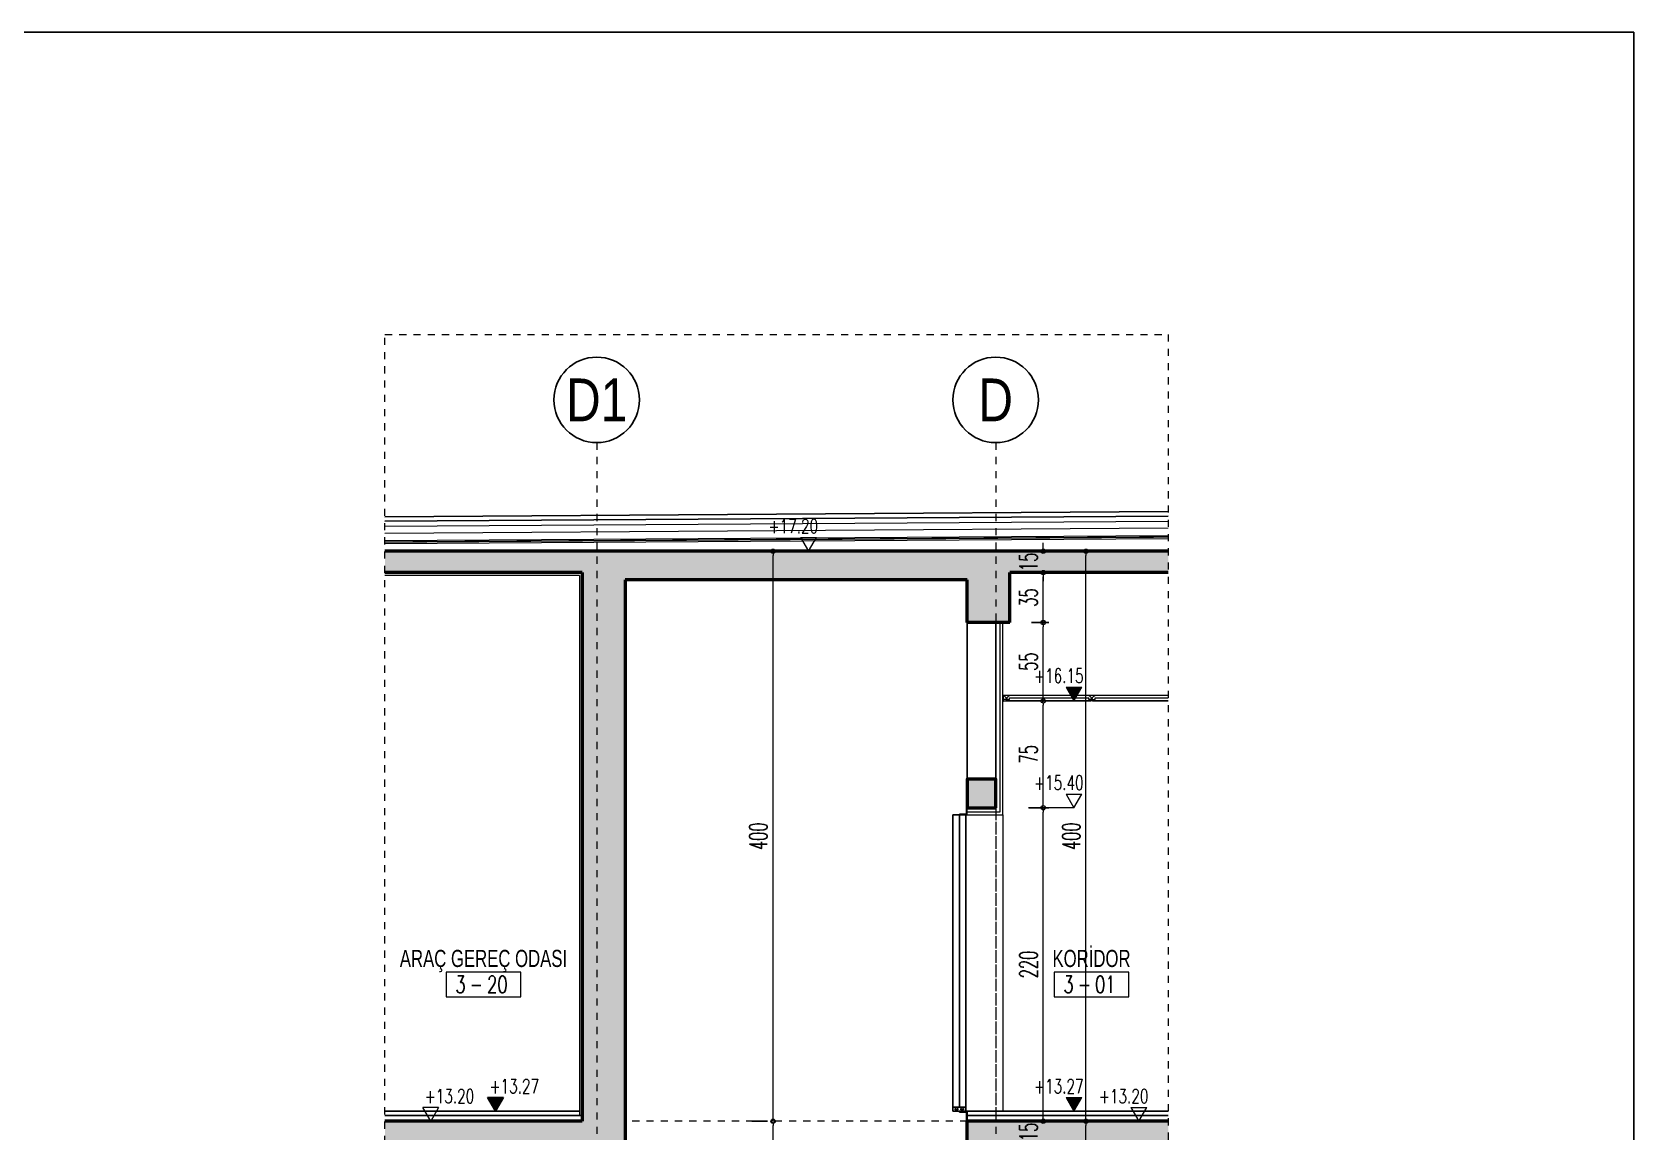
# Model space of a CAD drawing. Extents: x -398 to -185, y 174 to 233.
# Drawn here: x -207.1 to -184.62, y 217.47 to 232.91 of the extents above; entities that cross this region are included whole.
import ezdxf
from ezdxf.enums import TextEntityAlignment as Align

# ---------------------------------------------------------------- set-up
doc = ezdxf.new("R2010")
doc.units = 0
doc.header["$LTSCALE"] = 0.05
for name, pattern in [('CENTER', [50.8, 31.75, -6.35, 6.35, -6.35]), ('HIDDEN', [0.375, 0.25, -0.125]), ('HIDDEN2', [0.1875, 0.125, -0.0625])]:
    doc.linetypes.add(name, pattern=pattern)
doc.layers.get('0').update_dxf_attribs({"linetype": 'CONTINUOUS'})
doc.layers.get('DEFPOINTS').update_dxf_attribs({"linetype": 'CONTINUOUS'})
for name, color, linetype, lineweight in [('40-40-kt-kst', 214, 'CONTINUOUS', 9), ('A-AXIS', 251, 'CENTER', 18), ('A-DIM IN VER', 192, 'CONTINUOUS', 13), ('A-Door', 2, 'CONTINUOUS', 25), ('A-ELEVATION-4', 115, 'CONTINUOUS', 13), ('A-ELEVATION-50', 49, 'CONTINUOUS', 5), ('A-FRAME2', 3, 'CONTINUOUS', 15), ('A-HATCH', 11, 'CONTINUOUS', 15), ('A-HIDDEN', 8, 'HIDDEN', 15), ('A-LEVEL', 2, 'CONTINUOUS', 13), ('A-PLASTER', 31, 'CONTINUOUS', 13), ('A-ROOMTAG', 3, 'CONTINUOUS', 25), ('A-TEXT AXIS', 60, 'CONTINUOUS', 25), ('asma', 226, 'CONTINUOUS', 25), ('BYLAYER 0.35', 7, 'CONTINUOUS', 5), ('DİLATASYON', 11, 'HIDDEN2', 13), ('GOR', 3, 'CONTINUOUS', 20), ('isi yalitimi', 151, 'BATTING', 5), ('S-CONCRETE', 6, 'CONTINUOUS', 50)]:
    doc.layers.add(name, color=color, linetype=linetype, lineweight=lineweight)
for name, color, linetype in [('A-MARBLE', 23, 'CONTINUOUS'), ('DUVAR', 7, 'CONTINUOUS'), ('HATCH', 7, 'CONTINUOUS')]:
    doc.layers.add(name, color=color, linetype=linetype)
doc.styles.add('S', font='romans.shx', dxfattribs={"width": 0.6, "height": 12.5})
doc.styles.add('TEXT 1 romans', font='romans.shx', dxfattribs={"width": 0.7})
doc.styles.add('TEXT 2 helv', font='helv.shx', dxfattribs={"width": 0.8})
doc.styles.add('TEXT 3 arial', font='arial.ttf', dxfattribs={"width": 0.8})
doc.linetypes.add('BATTING', pattern='A,0.00254,-2.54,[134,ltypeshp.shx,S=2.54,R=0,X=-2.54,Y=0],-5.08,[134,ltypeshp.shx,S=2.54,R=180,X=2.54,Y=0],-2.54', length=10.16254)
doc.dimstyles.new('1-50', dxfattribs={"dimtxt": 12.5, "dimasz": 3, "dimexe": 4, "dimexo": 15, "dimgap": 4, "dimtad": 1, "dimdec": 1, "dimdsep": 46, "dimtxsty": 'S', "dimblk": 'ORIGIN2', "dimcen": -25, "dimdle": 1.25, "dimclrd": 256, "dimclre": 256, "dimclrt": 2, "dimadec": 0, "dimazin": 0, "dimtfac": 2.5, "dimtdec": 1, "dimtix": 1, "dimtofl": 0, "dimtmove": 2, "dimatfit": 3, "dimldrblk": 'ORIGIN2', "dimfxl": 17.5, "dimfxlon": 1, "dimtolj": 1, "dimlwd": -1, "dimarcsym": 0})

# ---------------------------------------------------------------- blocks, each defined once
blk = doc.blocks.new('_Origin2')
blk.add_line((-0.5, 0), (-1, 0))
for radius in [0.5, 0.25]:
    blk.add_circle((0, 0), radius)
blk = doc.blocks.new('*D58')
at = {"layer": 'A-DIM IN VER', "lineweight": -2, "transparency": 16777216}
for p, q in [((-292.2, 2365.2), (-281.2, 2365.2)), ((-292.2, 1965.2), (-281.2, 1965.2))]:
    blk.add_line(p, q, dxfattribs=at)
at = {"layer": 'A-DIM IN VER', "transparency": 16777216}
blk.add_line((-277.2, 1968.2), (-277.2, 2362.2), dxfattribs=at)
at = {"layer": 'DEFPOINTS', "color": 0, "transparency": 16777216}
for p in [(-277.2, 2365.2), (-277.2, 2365.2), (-277.2, 1965.2)]:
    blk.add_point(p, dxfattribs=at)
at = {"layer": 'A-DIM IN VER', "transparency": 16777216, "xscale": 3, "yscale": 3, "zscale": 3}
for p, rotation in [((-277.2, 2365.2), 90), ((-277.2, 1965.2), 270)]:
    blk.add_blockref('_Origin2', p, dxfattribs=dict(at, rotation=rotation))
at = {"layer": 'A-DIM IN VER', "color": 2, "ltscale": 0.5, "transparency": 16777216, "insert": (-287.5, 2165.2), "char_height": 12.5, "attachment_point": 5, "rotation": 90, "style": 'S'}
blk.add_mtext('\\A1;400', dxfattribs=at)
blk = doc.blocks.new('*D59')
at = {"layer": 'A-DIM IN VER', "lineweight": -2, "transparency": 16777216}
for p, q in [((-292.2, 1965.2), (-281.2, 1965.2)), ((-292.2, 1565.2), (-281.2, 1565.2))]:
    blk.add_line(p, q, dxfattribs=at)
at = {"layer": 'A-DIM IN VER', "transparency": 16777216}
blk.add_line((-277.2, 1568.2), (-277.2, 1962.2), dxfattribs=at)
at = {"layer": 'DEFPOINTS', "color": 0, "transparency": 16777216}
for p in [(-277.2, 1965.2), (-277.2, 1965.2), (-277.2, 1565.2)]:
    blk.add_point(p, dxfattribs=at)
at = {"layer": 'A-DIM IN VER', "transparency": 16777216, "xscale": 3, "yscale": 3, "zscale": 3}
for p, rotation in [((-277.2, 1965.2), 90), ((-277.2, 1565.2), 270)]:
    blk.add_blockref('_Origin2', p, dxfattribs=dict(at, rotation=rotation))
at = {"layer": 'A-DIM IN VER', "color": 2, "ltscale": 0.5, "transparency": 16777216, "insert": (-287.5, 1765.2), "char_height": 12.5, "attachment_point": 5, "rotation": 90, "style": 'S'}
blk.add_mtext('\\A1;400', dxfattribs=at)
blk = doc.blocks.new('*D79')
at = {"layer": 'A-DIM IN VER', "lineweight": -2, "transparency": 16777216}
for p, q in [((-67.7, 2365.2), (-53.7, 2365.2)), ((-67.7, 1965.2), (-53.7, 1965.2))]:
    blk.add_line(p, q, dxfattribs=at)
at = {"layer": 'A-DIM IN VER', "transparency": 16777216}
blk.add_line((-57.7, 1968.2), (-57.7, 2362.2), dxfattribs=at)
at = {"layer": 'DEFPOINTS', "color": 0, "transparency": 16777216}
for p in [(-141, 2365.2), (-57.7, 2365.2), (-141, 1965.2)]:
    blk.add_point(p, dxfattribs=at)
at = {"layer": 'A-DIM IN VER', "transparency": 16777216, "xscale": 3, "yscale": 3, "zscale": 3}
for p, rotation in [((-57.7, 2365.2), 90), ((-57.7, 1965.2), 270)]:
    blk.add_blockref('_Origin2', p, dxfattribs=dict(at, rotation=rotation))
at = {"layer": 'A-DIM IN VER', "color": 2, "ltscale": 0.5, "transparency": 16777216, "insert": (-68, 2165.2), "char_height": 12.5, "attachment_point": 5, "rotation": 90, "style": 'S'}
blk.add_mtext('\\A1;400', dxfattribs=at)
blk = doc.blocks.new('*D80')
at = {"layer": 'A-DIM IN VER', "lineweight": -2, "transparency": 16777216}
for p, q in [((-67.7, 1965.2), (-53.7, 1965.2)), ((-67.7, 1565.2), (-53.7, 1565.2))]:
    blk.add_line(p, q, dxfattribs=at)
at = {"layer": 'A-DIM IN VER', "transparency": 16777216}
blk.add_line((-57.7, 1568.2), (-57.7, 1962.2), dxfattribs=at)
at = {"layer": 'DEFPOINTS', "color": 0, "transparency": 16777216}
for p in [(-141, 1965.2), (-57.7, 1965.2), (-141, 1565.2)]:
    blk.add_point(p, dxfattribs=at)
at = {"layer": 'A-DIM IN VER', "transparency": 16777216, "xscale": 3, "yscale": 3, "zscale": 3}
for p, rotation in [((-57.7, 1965.2), 90), ((-57.7, 1565.2), 270)]:
    blk.add_blockref('_Origin2', p, dxfattribs=dict(at, rotation=rotation))
at = {"layer": 'A-DIM IN VER', "color": 2, "ltscale": 0.5, "transparency": 16777216, "insert": (-68, 1765.2), "char_height": 12.5, "attachment_point": 5, "rotation": 90, "style": 'S'}
blk.add_mtext('\\A1;400', dxfattribs=at)
blk = doc.blocks.new('*D84')
at = {"layer": 'A-DIM IN VER', "lineweight": -2, "transparency": 16777216}
for p, q in [((-96, 2365.2), (-83.7, 2365.2)), ((-96, 2350.2), (-83.7, 2350.2))]:
    blk.add_line(p, q, dxfattribs=at)
at = {"layer": 'A-DIM IN VER', "transparency": 16777216}
for p, q in [((-87.7, 2368.2), (-87.7, 2371.2)), ((-87.7, 2347.2), (-87.7, 2344.2))]:
    blk.add_line(p, q, dxfattribs=at)
at = {"layer": 'DEFPOINTS', "color": 0, "transparency": 16777216}
for p in [(-111, 2365.2), (-87.7, 2365.2), (-111, 2350.2)]:
    blk.add_point(p, dxfattribs=at)
at = {"layer": 'A-DIM IN VER', "transparency": 16777216, "xscale": 3, "yscale": 3, "zscale": 3}
for p, rotation in [((-87.7, 2365.2), 270), ((-87.7, 2350.2), 90)]:
    blk.add_blockref('_Origin2', p, dxfattribs=dict(at, rotation=rotation))
at = {"layer": 'A-DIM IN VER', "color": 2, "ltscale": 0.5, "transparency": 16777216, "insert": (-98, 2357.7), "char_height": 12.5, "attachment_point": 5, "rotation": 90, "style": 'S'}
blk.add_mtext('\\A1;15', dxfattribs=at)
blk = doc.blocks.new('*D85')
at = {"layer": 'A-DIM IN VER', "lineweight": -2, "transparency": 16777216}
for p, q in [((-96, 2350.2), (-83.7, 2350.2)), ((-96, 2315.2), (-83.7, 2315.2))]:
    blk.add_line(p, q, dxfattribs=at)
at = {"layer": 'A-DIM IN VER', "transparency": 16777216}
blk.add_line((-87.7, 2318.2), (-87.7, 2347.2), dxfattribs=at)
at = {"layer": 'DEFPOINTS', "color": 0, "transparency": 16777216}
for p in [(-111, 2350.2), (-87.7, 2350.2), (-111, 2315.2)]:
    blk.add_point(p, dxfattribs=at)
at = {"layer": 'A-DIM IN VER', "transparency": 16777216, "xscale": 3, "yscale": 3, "zscale": 3}
for p, rotation in [((-87.7, 2350.2), 90), ((-87.7, 2315.2), 270)]:
    blk.add_blockref('_Origin2', p, dxfattribs=dict(at, rotation=rotation))
at = {"layer": 'A-DIM IN VER', "color": 2, "ltscale": 0.5, "transparency": 16777216, "insert": (-98, 2332.7), "char_height": 12.5, "attachment_point": 5, "rotation": 90, "style": 'S'}
blk.add_mtext('\\A1;35', dxfattribs=at)
blk = doc.blocks.new('*D86')
at = {"layer": 'A-DIM IN VER', "lineweight": -2, "transparency": 16777216}
for p, q in [((-96, 2315.2), (-83.7, 2315.2)), ((-97.7, 2260.2), (-83.7, 2260.2))]:
    blk.add_line(p, q, dxfattribs=at)
at = {"layer": 'A-DIM IN VER', "transparency": 16777216}
blk.add_line((-87.7, 2263.2), (-87.7, 2312.2), dxfattribs=at)
at = {"layer": 'DEFPOINTS', "color": 0, "transparency": 16777216}
for p in [(-111, 2315.2), (-87.7, 2315.2), (-113, 2260.2)]:
    blk.add_point(p, dxfattribs=at)
at = {"layer": 'A-DIM IN VER', "transparency": 16777216, "xscale": 3, "yscale": 3, "zscale": 3}
for p, rotation in [((-87.7, 2315.2), 90), ((-87.7, 2260.2), 270)]:
    blk.add_blockref('_Origin2', p, dxfattribs=dict(at, rotation=rotation))
at = {"layer": 'A-DIM IN VER', "color": 2, "ltscale": 0.5, "transparency": 16777216, "insert": (-98, 2287.7), "char_height": 12.5, "attachment_point": 5, "rotation": 90, "style": 'S'}
blk.add_mtext('\\A1;55', dxfattribs=at)
blk = doc.blocks.new('*D87')
at = {"layer": 'A-DIM IN VER', "lineweight": -2, "transparency": 16777216}
for p, q in [((-97.7, 2260.2), (-83.7, 2260.2)), ((-97.7, 2185.2), (-83.7, 2185.2))]:
    blk.add_line(p, q, dxfattribs=at)
at = {"layer": 'A-DIM IN VER', "transparency": 16777216}
blk.add_line((-87.7, 2188.2), (-87.7, 2257.2), dxfattribs=at)
at = {"layer": 'DEFPOINTS', "color": 0, "transparency": 16777216}
for p in [(-113, 2260.2), (-87.7, 2260.2), (-131, 2185.2)]:
    blk.add_point(p, dxfattribs=at)
at = {"layer": 'A-DIM IN VER', "transparency": 16777216, "xscale": 3, "yscale": 3, "zscale": 3}
for p, rotation in [((-87.7, 2260.2), 90), ((-87.7, 2185.2), 270)]:
    blk.add_blockref('_Origin2', p, dxfattribs=dict(at, rotation=rotation))
at = {"layer": 'A-DIM IN VER', "color": 2, "ltscale": 0.5, "transparency": 16777216, "insert": (-98, 2222.7), "char_height": 12.5, "attachment_point": 5, "rotation": 90, "style": 'S'}
blk.add_mtext('\\A1;75', dxfattribs=at)
blk = doc.blocks.new('*D88')
at = {"layer": 'A-DIM IN VER', "lineweight": -2, "transparency": 16777216}
for p, q in [((-97.7, 2185.2), (-83.7, 2185.2)), ((-96, 1965.2), (-83.7, 1965.2))]:
    blk.add_line(p, q, dxfattribs=at)
at = {"layer": 'A-DIM IN VER', "transparency": 16777216}
blk.add_line((-87.7, 1968.2), (-87.7, 2182.2), dxfattribs=at)
at = {"layer": 'DEFPOINTS', "color": 0, "transparency": 16777216}
for p in [(-131, 2185.2), (-87.7, 2185.2), (-111, 1965.2)]:
    blk.add_point(p, dxfattribs=at)
at = {"layer": 'A-DIM IN VER', "transparency": 16777216, "xscale": 3, "yscale": 3, "zscale": 3}
for p, rotation in [((-87.7, 2185.2), 90), ((-87.7, 1965.2), 270)]:
    blk.add_blockref('_Origin2', p, dxfattribs=dict(at, rotation=rotation))
at = {"layer": 'A-DIM IN VER', "color": 2, "ltscale": 0.5, "transparency": 16777216, "insert": (-98, 2075.2), "char_height": 12.5, "attachment_point": 5, "rotation": 90, "style": 'S'}
blk.add_mtext('\\A1;220', dxfattribs=at)
blk = doc.blocks.new('*D89')
at = {"layer": 'A-DIM IN VER', "transparency": 16777216}
for p, q in [((-87.7, 1968.2), (-87.7, 1971.2)), ((-87.7, 1947.2), (-87.7, 1944.2))]:
    blk.add_line(p, q, dxfattribs=at)
at = {"layer": 'A-DIM IN VER', "lineweight": -2, "transparency": 16777216}
for p, q in [((-96, 1965.2), (-83.7, 1965.2)), ((-96, 1950.2), (-83.7, 1950.2))]:
    blk.add_line(p, q, dxfattribs=at)
at = {"layer": 'DEFPOINTS', "color": 0, "transparency": 16777216}
for p in [(-111, 1965.2), (-87.7, 1965.2), (-111, 1950.2)]:
    blk.add_point(p, dxfattribs=at)
at = {"layer": 'A-DIM IN VER', "transparency": 16777216, "xscale": 3, "yscale": 3, "zscale": 3}
for p, rotation in [((-87.7, 1965.2), 270), ((-87.7, 1950.2), 90)]:
    blk.add_blockref('_Origin2', p, dxfattribs=dict(at, rotation=rotation))
at = {"layer": 'A-DIM IN VER', "color": 2, "ltscale": 0.5, "transparency": 16777216, "insert": (-98, 1957.7), "char_height": 12.5, "attachment_point": 5, "rotation": 90, "style": 'S'}
blk.add_mtext('\\A1;15', dxfattribs=at)
blk = doc.blocks.new('*U43')
for p, q in [((0, 0), (-11.1, 19.2)), ((11.1, 19.2), (-11.1, 19.2)), ((11.1, 19.2), (0, 0)), ((0, 0), (64, 0))]:
    blk.add_line(p, q)
at = {"style": 'TEXT 1 romans', "width": 0.7}
blk.add_attdef('KOT', text='', height=19.2, dxfattribs=at).set_placement((-8.5, 19.2), align=Align.BOTTOM_LEFT)
blk = doc.blocks.new('*U44')
h = blk.add_hatch(color=256)
h.dxf.hatch_style = 1
h.paths.add_polyline_path([(11.1, 19.2), (-11.1, 19.2), (0, 0)])
for p, q in [((0, 0), (-11.1, 19.2)), ((11.1, 19.2), (-11.1, 19.2)), ((11.1, 19.2), (0, 0)), ((0, 0), (64, 0))]:
    blk.add_line(p, q)
at = {"style": 'TEXT 1 romans', "width": 0.7}
blk.add_attdef('KOT', text='', height=19.2, dxfattribs=at).set_placement((-8.5, 19.2), align=Align.BOTTOM_LEFT)
blk = doc.blocks.new('*U45')
at = {"color": 2, "lineweight": 13}
blk.add_lwpolyline([(26.25, -17.25), (26.25, 0), (-26.25, 0), (-26.25, -17.25)], close=True, dxfattribs=at)
at = {"style": 'TEXT 1 romans', "width": 0.7}
blk.add_text('-', height=12, dxfattribs=at).set_placement((-5, -8.625), align=Align.MIDDLE_CENTER)
at = {"style": 'TEXT 3 arial', "width": 0.7}
for tag, p in [('ROOM_NAME_2', (0, 18)), ('ROOM_NAME_1', (0, 0))]:
    blk.add_attdef(tag, text='', height=12, dxfattribs=at).set_placement(p, align=Align.BOTTOM_CENTER)
at = {"style": 'TEXT 1 romans', "width": 0.7, "flags": 8}
blk.add_attdef('FLOOR', text='', height=12, dxfattribs=at).set_placement((-12.5, -8.625, -12), align=Align.MIDDLE_RIGHT)
blk.add_attdef('ROOM_NUMBER', text='', height=12, dxfattribs=at).set_placement((2.5, -8.625, -12), align=Align.MIDDLE_LEFT)
blk = doc.blocks.new('ASANSÖR_KESİTLERİ')
at = {"layer": 'A-HATCH'}
h = blk.add_hatch(dxfattribs=at)
h.set_pattern_fill('ANSI33', color=256, scale=30, style=0)
h.set_pattern_definition([(45, (-249659.381, -98046.577), (-5.30330086, 5.30330086), []), (45, (-249654.078, -98046.577), (-5.30330086, 5.30330086), [3.75, -1.875])])
h.paths.add_polyline_path([(-381.01, 2345.22), (-141.01, 2345.22), (-141.01, 2315.22), (-111.01, 2315.22), (-111.01, 2350.22), (0, 2350.22), (0, 2365.22), (-549.48, 2365.22), (-549.48, 2350.22), (-411.01, 2350.22), (-411.01, 1965.22), (-549.48, 1965.22), (-549.48, 1950.22), (-411.01, 1950.22), (-411.01, 1565.22), (-549.48, 1565.22), (-549.48, 1550.22), (-411.01, 1550.22), (-411.01, 1165.22), (-549.48, 1165.22), (-549.48, 1150.22), (-411.01, 1150.22), (-411.01, 765.22), (-549.48, 765.22), (-549.48, 750.22), (-411.01, 750.22), (-411.01, 310.22), (-549.48, 310.22), (-549.48, 230.22), (-451.01, 230.22), (-451.01, 80.22), (-71.01, 80.22), (-71.01, 230.22), (0, 230.22), (0, 310.22), (-141.01, 310.22), (-141.01, 160.22), (-381.01, 160.22)])
h.paths.add_polyline_path([(-121.01, 550.22), (-141.01, 550.22), (-141.01, 530.22), (-121.01, 530.22)], flags=17)
h.paths.add_polyline_path([(-111.01, 750.22), (0, 750.22), (0, 765.22), (-141.01, 765.22), (-141.01, 715.22), (-111.01, 715.22)], flags=17)
h.paths.add_polyline_path([(-121.01, 1005.22), (-141.01, 1005.22), (-141.01, 985.22), (-121.01, 985.22)], flags=17)
h.paths.add_polyline_path([(-111.01, 1150.22), (0, 1150.22), (0, 1165.22), (-141.01, 1165.22), (-141.01, 1115.22), (-111.01, 1115.22)], flags=17)
h.paths.add_polyline_path([(-121.01, 1405.22), (-141.01, 1405.22), (-141.01, 1385.22), (-121.01, 1385.22)], flags=17)
h.paths.add_polyline_path([(-111.01, 1550.22), (0, 1550.22), (0, 1565.22), (-141.01, 1565.22), (-141.01, 1515.22), (-111.01, 1515.22)], flags=17)
h.paths.add_polyline_path([(-121.01, 1805.22), (-141.01, 1805.22), (-141.01, 1785.22), (-121.01, 1785.22)], flags=17)
h.paths.add_polyline_path([(-121.01, 2205.22), (-141.01, 2205.22), (-141.01, 2185.22), (-121.01, 2185.22)], flags=17)
h.paths.add_polyline_path([(-111.01, 1950.22), (0, 1950.22), (0, 1965.22), (-141.01, 1965.22), (-141.01, 1915.22), (-111.01, 1915.22)], flags=17)
at = {"layer": 'HATCH', "linetype": 'Continuous'}
h = blk.add_hatch(dxfattribs=at)
h.set_pattern_fill('ANSI32', color=253, angle=180, style=0)
h.set_pattern_definition([(225, (-239505.10173, -99138.2678), (0.26516504294, -0.26516504294), []), (225, (-239505.2785, -99138.2678), (0.26516504294, -0.26516504294), [])])
h.paths.add_polyline_path([(-115.76, 2263.97), (-115.76, 2260.22), (-112.01, 2260.22), (-112.01, 2259.97), (-116.01, 2259.97), (-116.01, 2263.97)])
at = {"layer": '40-40-kt-kst', "ltscale": 2, "elevation": 0}
blk.add_lwpolyline([(-112.01, 2259.97), (-116.01, 2259.97), (-116.01, 2263.97), (-115.76, 2263.97), (-115.76, 2260.22), (-112.01, 2260.22)], close=True, dxfattribs=at)
at = {"layer": 'A-AXIS'}
for p, q in [((-400.92, 2441.42), (-400.92, 80.22)), ((-121.01, 2441.42), (-121.01, 80.22))]:
    blk.add_line(p, q, dxfattribs=at)
at = {"layer": 'A-Door'}
for p, q in [((-146.51, 2180.72), (-141.51, 2180.72)), ((-146.51, 2180.22), (-146.51, 2180.72)), ((-141.51, 2185.22), (-141.01, 2185.22)), ((-141.51, 2180.72), (-141.51, 2185.22)), ((-151.01, 2180.22), (-141.01, 2180.22)), ((-151.01, 1972.22), (-151.01, 2180.22)), ((-146.51, 2180.22), (-146.51, 1975.22)), ((-142.01, 1972.22), (-142.01, 2180.22)), ((-142.01, 1975.22), (-151.01, 1975.22)), ((-151.01, 1972.22), (-142.01, 1972.22)), ((-149.51, 1974.22), (-149.51, 1973.22)), ((-149.01, 1974.22), (-149.51, 1974.22)), ((-149.51, 1973.22), (-147.51, 1973.22)), ((-149.01, 1975.22), (-149.01, 1974.22)), ((-148.01, 1974.22), (-148.01, 1975.22)), ((-147.51, 1974.22), (-148.01, 1974.22)), ((-147.51, 1973.22), (-147.51, 1974.22)), ((-146.51, 1972.22), (-146.51, 1971.72)), ((-146.51, 1971.72), (-141.51, 1971.72)), ((-145.51, 1973.22), (-145.51, 1974.22)), ((-145.51, 1974.22), (-145.01, 1974.22)), ((-143.51, 1973.22), (-145.51, 1973.22)), ((-145.01, 1974.22), (-145.01, 1975.22)), ((-144.01, 1975.22), (-144.01, 1974.22)), ((-144.01, 1974.22), (-143.51, 1974.22)), ((-143.51, 1974.22), (-143.51, 1973.22)), ((-142.01, 1972.22), (-141.01, 1972.22)), ((-141.51, 1971.72), (-141.51, 1965.22)), ((-141.51, 1965.22), (-141.01, 1965.22))]:
    blk.add_line(p, q, dxfattribs=at)
at = {"layer": 'A-ELEVATION-4'}
blk.add_line((-116.01, 2180.22), (-116.01, 1972.22), dxfattribs=at)
at = {"layer": 'A-ELEVATION-50', "elevation": 0}
blk.add_lwpolyline([(-549.48, 2382.71), (0, 2386.31)], dxfattribs=at)
at = {"layer": 'A-FRAME2', "linetype": 'HIDDEN', "ltscale": 30, "const_width": 1, "elevation": 0}
blk.add_lwpolyline([(0, 2375.18), (-549.48, 2371.65)], dxfattribs=at)
at = {"layer": 'A-HIDDEN', "ltscale": 30}
for p, q in [((-121.01, 2185.22), (-121.01, 1965.22)), ((-141.01, 1965.22), (-381.01, 1965.22))]:
    blk.add_line(p, q, dxfattribs=at)
at = {"layer": 'A-MARBLE'}
for p, q in [((0, 2393.2, 0), (-549.48, 2389.38, 0)), ((-549.48, 1972.22), (-413.01, 1972.22)), ((-411.01, 1969.22), (-549.48, 1969.22)), ((-141.01, 1965.22), (-141.01, 1972.22)), ((0, 1972.22), (-141.01, 1972.22)), ((0, 1969.22), (-141.01, 1969.22))]:
    blk.add_line(p, q, dxfattribs=at)
at = {"layer": 'A-MARBLE', "elevation": 0}
blk.add_lwpolyline([(-549.48, 2386.26), (0, 2389.86)], dxfattribs=at)
at = {"layer": 'A-PLASTER'}
for q in [(-549.48, 2348.22), (-413.01, 1969.22)]:
    blk.add_line((-413.01, 2348.22), q, dxfattribs=at)
at = {"layer": 'A-PLASTER', "ltscale": 1.5}
for p, q in [((-118.01, 2315.22), (-118.01, 2182.22)), ((-116.01, 2180.22), (-116.01, 2315.22)), ((-141.01, 2180.22), (-141.01, 2185.22)), ((-118.01, 2182.22), (-141.01, 2182.22)), ((-141.01, 2180.22), (-116.01, 2180.22))]:
    blk.add_line(p, q, dxfattribs=at)
at = {"layer": 'A-TEXT AXIS'}
for centre in [(-400.92, 2471.42), (-121.01, 2471.42)]:
    blk.add_circle(centre, 30, dxfattribs=at)
at = {"layer": 'asma', "ltscale": 50}
for p, q in [((-113.49, 2260.72, 0), (-114, 2260.22, 0)), ((-113.49, 2260.72, 0), (-113.49, 2261.23, 0)), ((-113.49, 2260.72, 0), (-113.49, 2261.23, 0)), ((-113.49, 2260.72, 0), (-112.99, 2260.22, 0)), ((-112.99, 2260.22, 0), (-54, 2260.22, 0)), ((-54, 2260.22, 0), (-53.49, 2260.72, 0)), ((-53.49, 2260.72, 0), (-53.49, 2261.23, 0)), ((-53.49, 2260.72, 0), (-53.49, 2261.23, 0)), ((-53.49, 2260.72, 0), (-52.99, 2260.22, 0)), ((-52.99, 2260.22, 0), (0, 2260.22, 0))]:
    blk.add_line(p, q, dxfattribs=at)
at = {"layer": 'BYLAYER 0.35'}
blk.add_line((-549.48, 2372.68, 0), (0, 2376.23, 0), dxfattribs=at)
at = {"layer": 'BYLAYER 0.35', "elevation": 0}
blk.add_lwpolyline([(-549.48, 2370.69), (0, 2374.24)], dxfattribs=at)
at = {"layer": 'DİLATASYON', "linetype": 'HIDDEN2', "ltscale": 125}
blk.add_lwpolyline([(0, 0), (-549.48, 0), (-549.48, 2517.29), (0, 2517.29)], close=True, dxfattribs=at)
at = {"layer": 'DUVAR'}
for p, q in [((-141.01, 2205.22), (-141.01, 2315.22)), ((-121.01, 2205.22), (-121.01, 2315.22))]:
    blk.add_line(p, q, dxfattribs=at)
at = {"layer": 'GOR', "ltscale": 50}
for p, q in [((0, 2264.02, 0), (-115.76, 2264.02, 0)), ((-115.76, 2261.23, 0), (-115.76, 2262.23, 0)), ((-113.49, 2261.23, 0), (-115.76, 2261.23, 0)), ((-114.88, 2263.6, 0), (-115.3, 2263.6, 0)), ((-114.88, 2263.6, 0), (-113.49, 2262.22, 0)), ((-113.48, 2262.23, 0), (-113.51, 2262.23, 0)), ((-112.11, 2263.6, 0), (-113.49, 2262.22, 0)), ((-113.49, 2260.72, 0), (-113.49, 2262.22, 0)), ((-113.49, 2261.23, 0), (-111.23, 2261.23, 0)), ((-111.69, 2263.6, 0), (-112.11, 2263.6, 0)), ((-111.23, 2262.23, 0), (-55.76, 2262.23, 0)), ((-111.23, 2261.23, 0), (-111.23, 2262.23, 0)), ((-55.76, 2261.23, 0), (-55.76, 2262.23, 0)), ((-53.49, 2261.23, 0), (-55.76, 2261.23, 0)), ((-54.88, 2263.6, 0), (-55.3, 2263.6, 0)), ((-54.88, 2263.6, 0), (-53.49, 2262.22, 0)), ((-53.48, 2262.23, 0), (-53.51, 2262.23, 0)), ((-52.11, 2263.6, 0), (-53.49, 2262.22, 0)), ((-53.49, 2260.72, 0), (-53.49, 2262.22, 0)), ((-53.49, 2261.23, 0), (-51.23, 2261.23, 0)), ((-51.69, 2263.6, 0), (-52.11, 2263.6, 0)), ((-51.23, 2262.23, 0), (0, 2262.23, 0)), ((-51.23, 2261.23, 0), (-51.23, 2262.23, 0))]:
    blk.add_line(p, q, dxfattribs=at)
for centre in [(-113.49, 2261.85, 0), (-53.49, 2261.85, 0)]:
    blk.add_circle(centre, 0.365, dxfattribs=at)
for centre, start, end in [((-115.3, 2263.81, 0), 90, 270), ((-111.69, 2263.81, 0), 270, 90), ((-55.3, 2263.81, 0), 90, 270), ((-51.69, 2263.81, 0), 270, 90)]:
    blk.add_arc(centre, 0.21, start, end, dxfattribs=at)
at = {"layer": 'isi yalitimi', "linetype": 'BATTING', "ltscale": 0.5, "elevation": 0}
blk.add_lwpolyline([(0, 2381.31), (-549.48, 2377.71)], dxfattribs=at)
at = {"layer": 'S-CONCRETE'}
for p, q in [((0, 2365.22), (-549.48, 2365.22)), ((-411.01, 2350.22), (-549.48, 2350.22)), ((-411.01, 2350.22), (-411.01, 1965.22)), ((-111.01, 2315.22), (-111.01, 2350.22)), ((0, 2350.22), (-111.01, 2350.22)), ((-141.01, 2345.22), (-381.01, 2345.22)), ((-381.01, 2345.22), (-381.01, 160.22)), ((-141.01, 2315.22), (-141.01, 2345.22)), ((-111.01, 2315.22), (-141.01, 2315.22)), ((-411.01, 1965.22), (-549.48, 1965.22)), ((-141.01, 1915.22), (-141.01, 1965.22)), ((0, 1965.22), (-141.01, 1965.22))]:
    blk.add_line(p, q, dxfattribs=at)
blk.add_lwpolyline([(-121.01, 2185.22), (-121.01, 2205.22), (-141.01, 2205.22), (-141.01, 2185.22)], close=True, dxfattribs=at)
at = {"layer": 'A-LEVEL'}
ref = blk.add_blockref('*U43', (-252.35, 2365.22), dxfattribs=dict(at, xscale=-0.5, yscale=0.5, zscale=0.5))
ref.add_attrib('KOT', '+17.20', dxfattribs={"layer": '0', "height": 10, "style": 'TEXT 1 romans', "width": 0.7}).set_placement((-280.42, 2374.82), align=Align.BOTTOM_LEFT)
ref = blk.add_blockref('*U44', (-66.08, 2260.22, 0), dxfattribs=dict(at, xscale=-0.5, yscale=0.5, zscale=0.5))
ref.add_attrib('KOT', '+16.15', dxfattribs={"layer": '0', "height": 10, "style": 'TEXT 1 romans', "width": 0.7}).set_placement((-94.15, 2269.82, 0), align=Align.BOTTOM_LEFT)
ref = blk.add_blockref('*U43', (-66.08, 2185.22), dxfattribs=dict(at, xscale=-0.5, yscale=0.5, zscale=0.5))
ref.add_attrib('KOT', '+15.40', dxfattribs={"layer": '0', "height": 10, "style": 'TEXT 1 romans', "width": 0.7}).set_placement((-94.15, 2194.82), align=Align.BOTTOM_LEFT)
ref = blk.add_blockref('*U44', (-471.9, 1972.22), dxfattribs=dict(at, xscale=0.5, yscale=0.5, zscale=0.5))
ref.add_attrib('KOT', '+13.27', dxfattribs={"layer": '0', "height": 10, "style": 'TEXT 1 romans', "width": 0.7}).set_placement((-476.17, 1981.82), align=Align.BOTTOM_LEFT)
ref = blk.add_blockref('*U44', (-66.08, 1972.22), dxfattribs=dict(at, xscale=-0.5, yscale=0.5, zscale=0.5))
ref.add_attrib('KOT', '+13.27', dxfattribs={"layer": '0', "height": 10, "style": 'TEXT 1 romans', "width": 0.7}).set_placement((-94.15, 1981.82), align=Align.BOTTOM_LEFT)
ref = blk.add_blockref('*U43', (-517.38, 1965.22), dxfattribs=dict(at, xscale=0.5, yscale=0.5, zscale=0.5))
ref.add_attrib('KOT', '+13.20', dxfattribs={"layer": '0', "height": 10, "style": 'TEXT 1 romans', "width": 0.7}).set_placement((-521.65, 1974.82), align=Align.BOTTOM_LEFT)
ref = blk.add_blockref('*U43', (-20.6, 1965.22), dxfattribs=dict(at, xscale=-0.5, yscale=0.5, zscale=0.5))
ref.add_attrib('KOT', '+13.20', dxfattribs={"layer": '0', "height": 10, "style": 'TEXT 1 romans', "width": 0.7}).set_placement((-48.67, 1974.82), align=Align.BOTTOM_LEFT)
at = {"layer": 'A-ROOMTAG'}
ref = blk.add_blockref('*U45', (-480.37, 2069.88), dxfattribs=at)
ref.add_attrib('ROOM_NAME_1', 'ARAÇ GEREÇ ODASI', dxfattribs={"layer": '0', "height": 12, "style": 'TEXT 3 arial', "width": 0.7}).set_placement((-480.37, 2069.88), align=Align.BOTTOM_CENTER)
ref.add_attrib('FLOOR', '3', dxfattribs={"layer": '0', "height": 12, "style": 'TEXT 1 romans', "width": 0.7}).set_placement((-492.87, 2061.25, -12), align=Align.MIDDLE_RIGHT)
ref.add_attrib('ROOM_NUMBER', '20', dxfattribs={"layer": '0', "height": 12, "style": 'TEXT 1 romans', "width": 0.7}).set_placement((-477.87, 2061.25, -12), align=Align.MIDDLE_LEFT)
ref = blk.add_blockref('*U45', (-53.78, 2069.88), dxfattribs=at)
ref.add_attrib('ROOM_NAME_1', 'KORİDOR', dxfattribs={"layer": '0', "height": 12, "style": 'TEXT 3 arial', "width": 0.7}).set_placement((-53.78, 2069.88), align=Align.BOTTOM_CENTER)
ref.add_attrib('FLOOR', '3', dxfattribs={"layer": '0', "height": 12, "style": 'TEXT 1 romans', "width": 0.7}).set_placement((-66.28, 2061.25, -12), align=Align.MIDDLE_RIGHT)
ref.add_attrib('ROOM_NUMBER', '01', dxfattribs={"layer": '0', "height": 12, "style": 'TEXT 1 romans', "width": 0.7}).set_placement((-51.28, 2061.25, -12), align=Align.MIDDLE_LEFT)
at = {"layer": 'A-TEXT AXIS', "style": 'TEXT 2 helv', "width": 0.8}
for s, p in [('D1', (-400.92, 2471.42)), ('D', (-121.01, 2471.42))]:
    blk.add_text(s, height=30, dxfattribs=at).set_placement(p, align=Align.MIDDLE_CENTER)
at = {"layer": 'A-DIM IN VER'}
for base, p1, p2, picture, middle in [((-277.23, 2365.22), (-277.23, 1965.22), (-277.23, 2365.22), '*D58', (-287.48, 2165.22)), ((-57.72, 2365.22), (-141.01, 1965.22), (-141.01, 2365.22), '*D79', (-67.97, 2165.22)), ((-87.72, 2365.22), (-111.01, 2350.22), (-111.01, 2365.22), '*D84', (-97.97, 2357.72)), ((-87.72, 2350.22), (-111.01, 2315.22), (-111.01, 2350.22), '*D85', (-97.97, 2332.72)), ((-87.72, 2315.22), (-112.99, 2260.22, 0), (-111.01, 2315.22), '*D86', (-97.97, 2287.72)), ((-87.72, 2260.22), (-131.01, 2185.22), (-112.99, 2260.22, 0), '*D87', (-97.97, 2222.72)), ((-87.72, 2185.22), (-111.01, 1965.22), (-131.01, 2185.22), '*D88', (-97.97, 2075.22)), ((-87.72, 1965.22), (-111.01, 1950.22), (-111.01, 1965.22), '*D89', (-97.97, 1957.72)), ((-277.23, 1965.22), (-277.23, 1565.22), (-277.23, 1965.22), '*D59', (-287.48, 1765.22)), ((-57.72, 1965.22), (-141.01, 1565.22), (-141.01, 1965.22), '*D80', (-67.97, 1765.22))]:
    dim = blk.add_linear_dim(base=base, p1=p1, p2=p2, angle=90, dimstyle='1-50', override={"dimfxl": 10}, dxfattribs=at)
    dim.commit()
    dim.dimension.update_dxf_attribs({"geometry": picture, "text_midpoint": middle})

msp = doc.modelspace()

# ---------------------------------------------------------------- linework, layer by layer
at = {"layer": 'DUVAR'}
for p, q in [((-384.567, 232.91), (-184.623, 232.91)), ((-184.623, 232.91), (-184.623, 173.983))]:
    msp.add_line(p, q, dxfattribs=at)
at = {"layer": 'DUVAR', "color": 4, "ltscale": 0.5}
msp.add_lwpolyline([(-184.623, 232.91), (-384.567, 232.91)], dxfattribs=at)

# ---------------------------------------------------------------- block references
at = {"layer": 'DUVAR', "color": 4, "ltscale": 0.5, "xscale": 0.02, "yscale": 0.02, "zscale": 0.02}
msp.add_blockref('ASANSÖR_KESİTLERİ', (-191.159, 178.319), dxfattribs=at)

doc.saveas('drawing.dxf')
